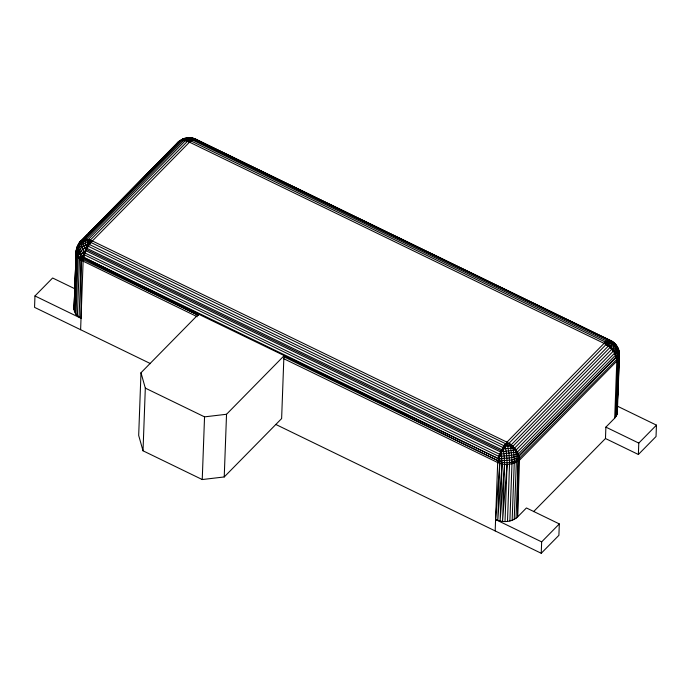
<?xml version="1.0" encoding="UTF-8"?>
<svg xmlns="http://www.w3.org/2000/svg" width="691" height="691" viewBox="0 0 691 691"><rect width="100%" height="100%" fill="white"/><g stroke="black" fill="none" stroke-linecap="round" stroke-linejoin="round"><path stroke-width="1.04" d="M81.028 318.318L81.175 260.213L81.979 257.354L84.76 253.761L81.305 245.547L81.123 240.857L77.53 245.763L76.217 250.738L74.023 309.447L76.019 314.44L81.028 318.318L34.965 295.955L52.628 277.998L74.887 288.795M80.614 329.711L83.119 261.328C83.784 253.77 87.308 246.54 92.369 240.952L189.498 142.156L192.21 139.945L194.931 138.856C189.999 136.991 184.221 137.863 180.006 141.016L82.877 239.803L83.222 244.165L85.96 250.747L500.526 451.957L513.396 450.212L515.374 449.081L515.832 452.32L517.792 452.795L518.198 457.934L517.585 516.937C511.781 522.344 502.582 522.742 495.594 519.528L499.748 463.393L499.325 454.972L501.554 454.004L517.412 452.026L614.541 353.239C616.199 348.661 615.387 342.14 610.188 340.361L195.622 139.15C189.61 136.326 182.079 137.872 177.544 142.691L80.415 241.487L78.342 244.45L76.468 248.967L76.114 252.44L74.023 309.447M275.761 424.429L541.243 553.284L558.898 535.318L559.321 523.925L526.421 507.954L517.585 516.937L519.58 458.09L517.412 452.026L514.588 448.096L505.777 448.597L502.988 447.319L504.24 456.069L504.56 464.456L500.094 521.057L502.098 464.058L501.105 450.765L506.935 442.162L604.064 343.375C605.774 341.078 610.758 338.383 612.071 342.46L611.285 341.095C616.372 343.418 619.369 349.188 619.482 354.656L617.296 413.365L614.714 418.141L605.886 427.124L605.471 438.517L533.564 511.651M505.017 521.567L507.108 462.676L506.477 453.408L504.948 444.494L507.842 445.98L512.705 446.17L513.957 454.92L514.311 461.476L512.143 520.314M613.245 351.227L615.042 351.417L617.512 353.688L618.868 358.128L616.804 415.049L619.378 356.426C620.086 349.603 616.001 342.935 609.695 340.317C613.738 341.941 613.85 347.538 613.245 351.227L516.117 450.022L513.396 450.212L514.588 448.096L611.716 349.3L615.042 351.417L614.921 354.008L617.46 356.971L617.979 359.743L614.714 418.141L616.804 361.16C616.597 353.395 610.68 346.813 604.064 343.375L189.498 142.156L185.413 140.739L180.291 140.411L178.624 141.741L81.486 240.537C76.632 244.286 81.011 250.971 83.87 254.573L83.81 256.888C79.223 253.174 75.086 245.288 81.123 240.857M74.308 311.166L76.399 254.184C76.649 246.462 84.95 244.096 89.649 239.915L90.979 242.498L505.544 443.708L509.863 443.916L511.4 452.83L512.031 462.098L509.88 520.997M499.748 463.393L497.762 520.418L502.098 464.058L497.684 462.547L283.82 358.741L284.208 355.606L83.473 258.503L198.455 315.329L198.662 314.085L83.68 257.372L81.979 257.354L77.971 252.293L77.081 247.24L79.31 243.958L84.691 239.371L88.284 239.535L92.369 240.952L506.935 442.162L510.977 444.693L514.588 448.096M502.098 464.058L504.56 464.456L502.53 521.446L507.082 464.585L514.234 463.324L519.675 459.947L616.804 361.16L619.378 356.426L618.557 349.482M617.979 359.743L615.94 416.656L618.868 358.128M34.965 295.955L34.55 307.357L150.517 363.639M74.127 307.72L76.217 250.738L76.96 247.378L80.415 241.487M74.732 302.805L74.974 296.361M75.449 283.457L75.682 277.005M76.122 265.18L76.356 258.728M74.982 312.842L77.072 255.86C77.703 249.114 84.259 244.692 90.383 243.284L90.305 240.097L187.434 141.301L191.312 140.584L188.557 139.409L183.642 140.523L182.459 139.176L181.811 140.005M76.019 314.44L78.109 257.449C78.619 251.895 83.499 247.922 88.422 246.108L86.98 239.371L79.318 245.443L77.003 248.855L76.364 250.643L78.109 257.449L81.175 260.213L197.306 316.754M77.392 315.899L79.491 258.918L81.236 254.167L86.539 249.555L501.105 450.765L498.842 456.388L497.684 462.547L495.179 530.921M79.085 317.204L81.175 260.213L77.34 254.089M198.662 314.085L140.99 372.751L138.684 435.434L143.02 450.8L202.238 479.545L224.23 476.954L281.626 418.573L283.82 358.741M143.02 450.8L145.317 388.117L140.99 372.751M202.238 479.545L204.545 416.863L145.317 388.117M224.23 476.954L226.536 414.272L284.208 355.606L498.246 458.582L499.731 460.111L504.542 460.586L511.979 459.973L518.198 457.934L519.58 458.09L617.875 358.318L619.361 352.928M507.488 521.411L509.604 462.504L508.965 453.115L506.935 442.162M514.216 519.399L516.402 460.664L515.832 452.32M516.047 518.259L518.129 461.268L519.606 458.617C513.603 463.065 504.456 464.24 497.857 460.647L284.208 355.606M541.243 553.284L541.658 541.882L559.321 523.925M617.426 401.316L617.78 391.642M618.091 383.039L618.445 373.365M618.799 363.691L619.196 352.937M605.471 438.517L638.372 454.488L638.786 443.086L656.45 425.129L617.106 406.032M656.45 425.129L656.035 436.522L638.372 454.488M617.296 413.365L617.391 411.637M83.87 254.573L498.842 456.388L509.232 455.594L518.388 453.987L615.517 355.2L616.752 350.363L615.793 344.939L612.451 342.848L606.024 341.691L606.767 344.964L608.736 343.349L610.991 343.755L614.886 345.379L617.676 347.936L617.927 351.676L616.294 357.325L519.166 456.112L518.198 457.934M501.269 451.81L501.666 449.616L87.101 248.406L84.613 247.965L86.539 249.555M500.526 451.957L501.554 454.004L499.576 454.246L85.01 253.036L85.598 250.064M178.252 142.061L180.291 140.411L172.18 148.556M616.709 359.294L618.298 355.062L618.851 351.27C616.804 346.847 611.578 345.051 607 345.129L608.736 343.349L607.925 340.585L611.63 341.561L194.612 139.055L192.176 138.027L190.172 138.062M616.804 361.16L617.875 358.318M179.971 140.627L179.695 141.189L181.102 140.394M186.544 138.684L187.632 137.958L189.498 142.156M193.964 139.504L194.568 138.727L195.622 139.15L611.069 340.844M510.286 445.781L609.16 345.215L608.736 343.349L606.024 341.691M178.053 142.173L176.879 143.676L179.064 141.681M182.104 139.401L184.782 138.304L186.104 139.876L88.284 239.535L84.958 241.384L87.101 248.406M90.383 243.284L87.653 242.04L89.415 239.846L87.221 240.451M518.233 459.662L519.58 458.09M177.812 142.683L176.697 143.961L180.662 140.541M195.622 139.15L188.082 138.494L183.27 139.824L183.478 140.498L86.349 239.293L82.704 241.176L182.847 139.314L180.861 140.783L83.723 239.578L79.154 243.025M614.921 354.008L616.415 352.462M81.823 240.451L87.092 235.095M88.595 233.558L114.948 206.756M116.459 205.227L120.225 201.401M123.231 198.334L128.509 192.97M130.012 191.442L154.862 166.168M157.868 163.102L162.385 158.507M165.399 155.449L170.668 150.085M501.666 449.616L503.67 451.361L501.752 449.461L505.777 448.597L503.307 446.835L507.842 445.98L509.863 443.916M82.79 255.929L83.68 257.372L498.246 458.582L509.431 458.029L519.001 455.671L616.13 356.876L616.752 355.727L615.517 355.2M516.065 454.531L517.792 452.795M510.701 448.018L512.705 446.17M82.877 239.803L81.089 241.314L81.486 240.537L84.691 239.371L84.958 241.384L86.505 239.311L84.725 240.053M186.104 139.876L186.544 141.05L188.557 139.409L193.057 139.522L189.343 137.958M183.642 140.523L185.637 138.977M191.83 138.26L196.503 139.634L197.142 140.377L196.279 140.498M178.624 141.741L180.861 140.783M611.716 349.3L613.539 348.359L616.752 350.363L618.765 353.144L619.378 356.426M181.681 140.584L183.27 139.824M82.79 240.088L84.552 239.371M86.643 246.851L88.31 246.272L502.875 447.483L503.316 449.081M497.684 462.547L499.766 461.838M616.294 357.325L617.46 356.971M499.731 460.111L497.857 460.647L283.992 356.85M87.653 242.04L92.369 240.952M184.428 138.537L186.855 138.053M186.544 141.05L190.871 140.895L605.437 342.105L606.361 343.228L608.736 343.349M81.175 260.213L83.248 259.971L79.767 257.354M204.545 416.863L226.536 414.272M604.064 343.375L606.361 343.228L606.119 344.515L508.991 443.302L505.104 444.287L507.842 445.98M518.095 456.069L519.166 456.112M504.56 464.456L507.082 464.585M76.96 247.378L77.582 247.447M609.177 340.266L610.991 343.755L611.587 349.171L613.539 348.359L609.998 347.513L512.86 446.308L513.033 447.932M611.578 347.711L609.842 347.383L611.38 345.621L609.384 346.994L609.16 345.215M609.661 340.913L193.463 139.323L192.564 138.165L194.525 139.081M88.198 243.888L505.363 446.36M81.469 258.814L198.455 315.329M516.402 460.664L518.129 461.268M188.557 139.409L191.459 140.472L190.561 138.399L193.359 139.375L192.996 138.675M194.24 138.943L196.719 139.884M608.192 341.777L191.027 139.297M514.311 461.476L516.298 462.409M82.428 252.673L84.76 253.761M609.764 340.646C613.85 342.036 617.158 345.353 618.393 349.491L617.339 347.944M605.886 427.124L638.786 443.086M495.594 519.528L541.658 541.882M499.325 454.972L501.796 456.207M610.602 340.603L612.226 341.44M85.926 244.821L88.422 246.108M512.031 462.098L514.234 463.324M613.116 342.814L614.705 343.712M611.285 341.095L613.608 342.486M196.529 139.997L197.142 140.377M607.925 340.585L610.412 342.175M515.538 450.126L517.412 452.026M517.939 454.108L519.001 455.671M78.109 257.449L76.114 252.44M83.896 251.291L85.01 253.036M81.979 257.354L83.291 259.436M498.842 456.388L499.628 458.245M78.385 255.765L79.491 258.918"/></g></svg>
